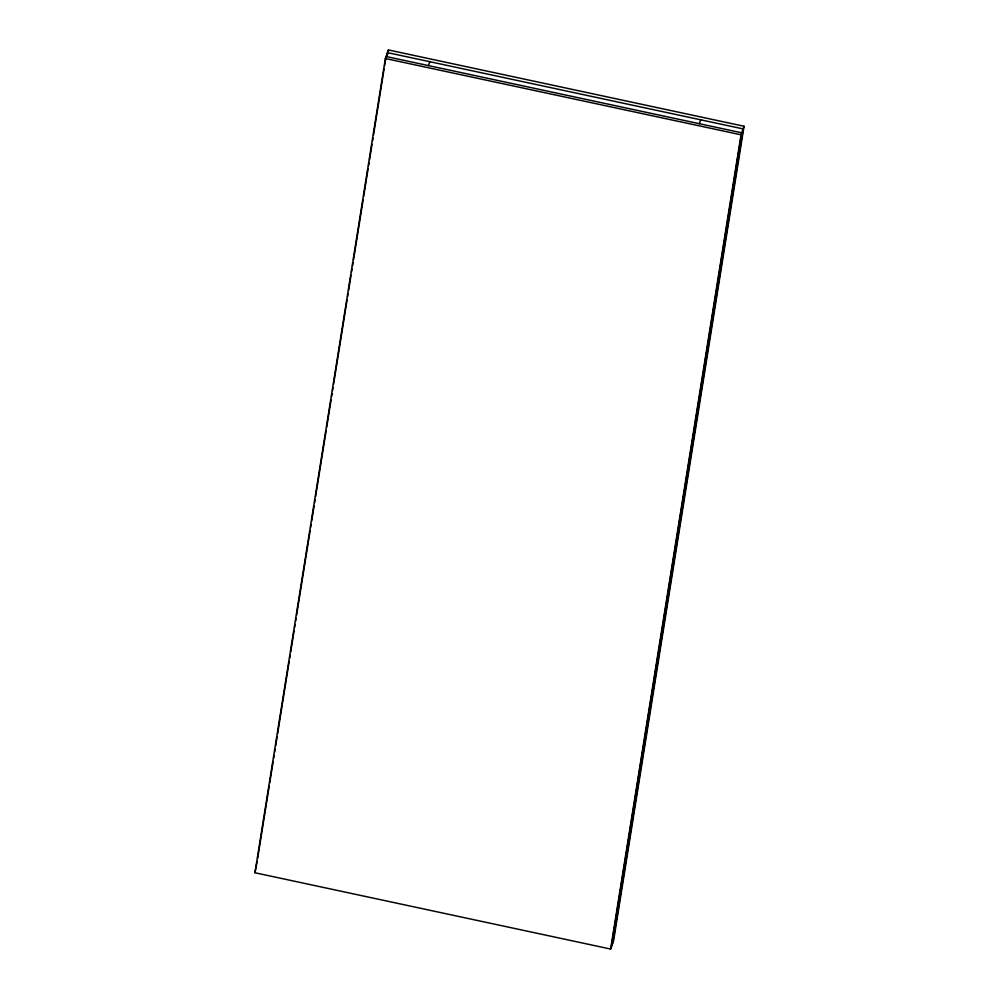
<?xml version="1.0" encoding="UTF-8"?>
<svg xmlns="http://www.w3.org/2000/svg" width="999" height="999" viewBox="0 0 999 999"><rect width="100%" height="100%" fill="white"/><g stroke="black" fill="none" stroke-linecap="round" stroke-linejoin="round"><path stroke-width="1.5" d="M254.945 872.751L385.364 58.516L388.386 49.95L744.055 126.249L613.636 940.484L610.614 949.05L254.945 872.751L257.13 861.513M257.63 858.441L269.206 786.101M269.705 783.016L273.152 761.463M273.651 758.391L274.138 755.306M274.638 752.235L275.125 749.15M275.624 746.078L277.098 736.837M277.597 733.766L289.186 661.425M289.673 658.341L290.172 655.269M290.659 652.185L294.118 630.631M294.605 627.559L295.105 624.475M295.592 621.403L296.079 618.319M296.578 615.247L310.14 530.581M310.627 527.509L311.126 524.425M311.613 521.353L314.086 505.956M314.573 502.884L315.072 499.8M315.559 496.728L326.161 430.544M326.661 427.46L331.094 399.75M331.581 396.678L332.08 393.594M332.567 390.522L333.067 387.437M333.554 384.365L347.115 299.7M347.615 296.628L348.102 293.544M348.601 290.472L351.061 275.075M351.561 272.003L352.048 268.918M352.547 265.846L353.034 262.762M353.534 259.69L363.149 199.65M363.636 196.578L368.069 168.868M368.569 165.797L369.056 162.712M369.555 159.64L372.015 144.243M372.515 141.171L373.002 138.087M373.501 135.015L384.103 68.819M384.59 65.747L386.076 56.506L741.733 132.805L611.313 947.052M386.95 55.694L387.45 52.622L743.119 128.908L612.687 943.156M387.649 54.57L388.386 49.95M610.614 949.05L741.033 134.803L744.055 126.249M428.459 65.609L429.845 61.713M699.35 123.714L700.724 119.818M385.364 58.516L741.033 134.803"/></g></svg>
